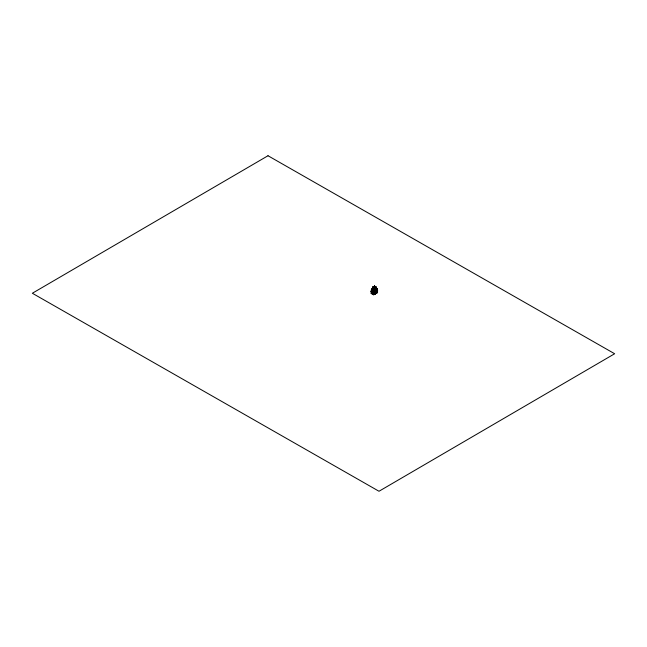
<?xml version="1.0" encoding="UTF-8"?>
<svg xmlns="http://www.w3.org/2000/svg" width="647" height="647" viewBox="0 0 647 647"><rect width="100%" height="100%" fill="white"/><g stroke="black" fill="none" stroke-linecap="round" stroke-linejoin="round"><path stroke-width="0.97" d="M374.37 287.551C373.796 288.659 374.281 286.67 375.139 287.236A0.922 0.736 -16.9 0 0 375.964 287.066L375.923 287.171M374.233 287.462L374.039 287.05L373.853 290.163M375.778 286.734L375.753 287.414L374.289 286.742L374.621 286.484M375.632 286.936L375.899 286.702M374.653 287.09L374.637 285.812L374.233 287.05L375.406 286.993L375.106 287.761M374.467 286.273L374.411 286.839L374.459 286.37M372.357 292.25L372.3 291.093M374.192 287.001L373.796 287.268M371.338 291.263L372.332 292.056L372.324 290.446C371.192 289.136 371.782 292.824 371.985 290.827M373.101 291.433L373.368 291.579M373.448 287.033C373.505 287.535 372.607 286.742 372.931 287.64L374.605 286.128M373.61 287.608L374.387 286.532M374.985 287.705L374.597 286.16M374.387 287.252L374.071 288.174M373.82 288.158L374.12 287.608L374.225 288.174M373.764 287.858L373.917 287.066M375.26 287.098L374.75 286.961L375.325 287.535M374.985 287.446L374.831 287.098M375.761 286.945L375.406 287.236M372.68 287.114L373.06 287.106M373.093 287.05L372.535 287.025L372.947 287.503M372.017 290.762L372.227 291.182M375.139 291.635L374.953 292.137L375.058 290.511M373.699 291.077L377.088 288.748M374.015 287.122L373.545 287.333A0.922 0.736 -16.9 0 1 372.721 287.325L372.737 287.381M374.192 287.179L373.57 288.797M375.535 287.543L375.964 287.066L375.495 287.308M377.209 290.244L377.347 290.754L377.266 289.144L376.125 288.489M375.179 287.106L373.481 288.602M374.54 286.791L372.987 287.689L373.998 289.047M372.219 289.338L372.348 288.813L371.58 289.411M373.214 288.53L371.58 289.541L373.861 290.98L373.545 290.543M374.985 287.535L377.104 288.651M373.311 288.586L371.354 289.832L373.699 291.207L377.338 289.088L375.875 287.988L376.319 289.532M372.607 289.201L371.418 289.888L371.338 291.482M375.753 287.414L374.152 288.36L372.931 287.64M372.995 289.67L372.995 288.635M374.152 288.974L375.875 287.988M372.721 289.977L372.68 291.967M376.085 288.384L377.088 288.788M371.143 291.029L371.451 293.447L372.171 293.859L372.211 292.266L371.491 291.854M371.467 291.061L371.022 291.506L373.715 293.059L377.678 290.77L377.225 290.454M376.319 288.4L374.435 289.492L372.365 288.295L372.365 289.241L374.378 290.503L373.699 290.891M371.459 291.409L371.143 293.326L373.715 294.806L377.541 292.598L377.541 290.851M374.378 290.503L374.467 290.05L374.597 290.535M373.545 290.673L374.605 290.333M373.384 291.11L373.424 292.484M374.597 290.406L376.942 289.023M372.971 291.7L373.052 292.177M371.976 292.509A0.825 0.477 60 0 0 371.734 292.767L371.604 292.84A0.825 0.477 60 0 1 371.855 292.59L371.976 292.509A0.825 0.477 60 0 1 372.227 293.051L372.098 293.73L372.971 294.086L372.971 293.479A0.825 0.477 60 0 1 373.214 293.22A0.825 0.477 60 0 1 373.456 293.762L373.707 294.514L374.653 294.159L374.694 292.614L374.581 294.167M372.842 292.193L372.882 290.77L373.424 291.085M371.143 293.326L372.421 292.59M371.451 293.447L371.734 292.767M377.217 290.18L377.597 290.649L373.715 292.848L371.143 290.94L374.039 292.501C373.958 288.861 374.12 293.956 373.699 292.218C373.626 293.423 371.451 290.907 372.429 294.07L375.616 292.226M373.756 292.234L373.877 292.638M373.715 292.509L377.541 290.212M374.063 291.571L373.982 291.53A0.825 0.477 -60 0 1 374.176 291.037A0.825 0.477 -60 0 1 374.37 291.304L374.37 292.169L374.807 291.66L375.139 292.023L375.074 291.077A0.898 0.518 -60 0 1 375.446 290.398L374.5 287.179M375.074 291.077L374.993 291.029A0.898 0.518 -60 0 1 375.365 290.349L375.446 290.398A0.898 0.518 -60 0 1 375.81 290.649L375.729 291.385L377.347 290.535M372.971 294.086L372.842 293.552A0.825 0.477 60 0 1 373.084 293.301L373.214 293.22M375.454 291.854L375.583 292.29A0.922 0.534 -60 0 0 375.147 292.978L375.009 292.905A0.922 0.534 -60 0 1 375.454 292.218L377.201 290.851L376.975 292.63M374.694 292.614L372.599 293.875L372.559 290.543L373.424 289.921L373.481 288.117M376.133 293.309L375.042 293.932L375.042 292.363C377.015 289.913 375.883 295.178 375.899 292.395A0.922 0.534 -60 0 0 375.454 292.218L375.583 292.29A0.922 0.534 -60 0 1 376.028 292.468L375.899 292.395M377.201 291.166L376.522 291.514M373.456 293.762L373.335 293.835A0.825 0.477 60 0 0 373.084 293.301M376.586 291.999L376.457 292.072A0.898 0.518 -60 0 1 376.716 291.441L376.853 291.514A0.898 0.518 -60 0 1 377.104 291.854L376.975 291.781A0.898 0.518 -60 0 0 376.716 291.441M373.942 294.385L373.942 293.528A0.898 0.518 -60 0 1 374.192 292.905A0.898 0.518 -60 0 1 374.451 293.237L374.451 294.086L375.147 293.835M375.899 293.253L376.594 293.002M376.457 291.465L376.522 293.083L377.161 292.711M375.664 287.139L375.729 286.847M372.365 288.295L372.809 288.069L372.971 288.643M373.829 289.144L374.273 288.918L374.467 290.632M371.418 289.759L371.548 289.201M376.894 290.802L377.266 288.578M376.287 289.007L376.263 289.411M373.667 290.43L373.545 290.98L371.613 289.832M373.74 287.179L374.953 287.883M372.397 288.861L372.421 289.371M373.149 287.511L372.721 287.325L373.254 287.826M376.368 288.999L376.497 289.46M374.54 286.742L375.697 287.462L375.689 289.104M376.336 289.338L373.829 290.649L371.418 289.258M376.109 291.15L376.36 290.155A0.825 0.477 -60 0 1 376.554 289.67L376.635 289.719A0.825 0.477 -60 0 1 376.821 289.977L376.821 290.843M376.376 289.702L376.158 291.279M376.74 289.929L376.821 289.977A0.825 0.477 -60 0 0 376.554 289.67M376.942 290.115L377.508 290.301M376.732 290.471L376.983 288.554M375.729 290.6L375.81 290.649A0.898 0.518 -60 0 0 375.365 290.349M376.408 291.126L376.044 290.883L376.239 291.32M375.964 291.385L376.093 290.915M375.729 291.385L375.907 290.018L375.81 291.433M371.742 289.29L371.661 291.376M373.861 290.511L373.715 294.806M375.567 291.441L375.705 291.886M376.255 291.854L377.541 292.598M376.085 291.854L376.594 292.145A0.898 0.518 -60 0 1 376.853 291.514M373.699 290.64L371.613 289.201L371.742 289.759M376.522 293.083L376.586 291.393M375.042 292.363L375.082 293.956M374.37 292.169L374.516 290.778L374.451 292.218M371.475 291.004L373.699 292.557M374.192 292.905L375.624 293.706M374.015 292.962L374.015 294.531M374.451 293.237L374.581 293.309A0.898 0.518 -60 0 0 374.322 292.978A0.898 0.518 -60 0 0 374.071 293.609L373.942 293.528M371.718 291.74A0.898 0.518 -60 0 0 371.58 292.169L371.71 292.242M377.104 288.425L377.104 289.112M376.133 291.74L376.028 293.326M371.58 292.169L371.604 293.447M376.441 290.204A0.825 0.477 -60 0 1 376.635 289.719M376.861 291.473A0.825 0.477 60 0 1 376.95 291.748M371.855 292.59A0.825 0.477 60 0 1 372.098 293.123M268.004 155.741L32.35 293.253L378.996 491.259L614.65 353.747L268.004 155.741M372.729 292.565L372.688 294.159L373.448 294.547L373.448 292.978L372.688 292.581"/></g></svg>
